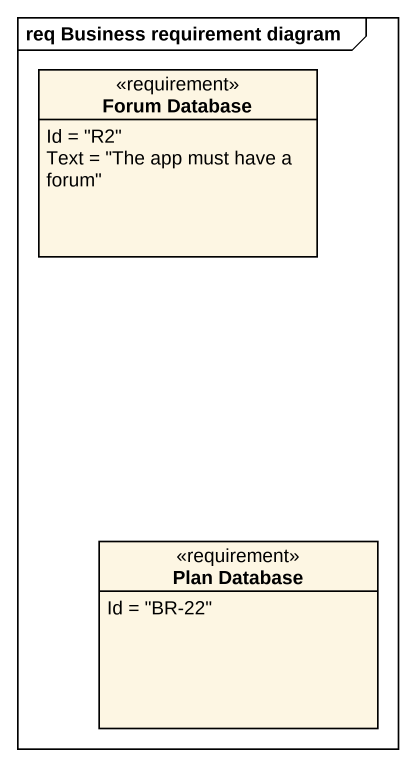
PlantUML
@startuml
mainframe req Business requirement diagram
hide circle
hide empty members
class "Forum Database" as Forum_Database <<requirement>> {
  Id = "R2"
  Text = "The app must have a forum"
}
class "Plan Database" as Plan_Database <<requirement>> {
  Id = "BR-22"
}
@enduml
